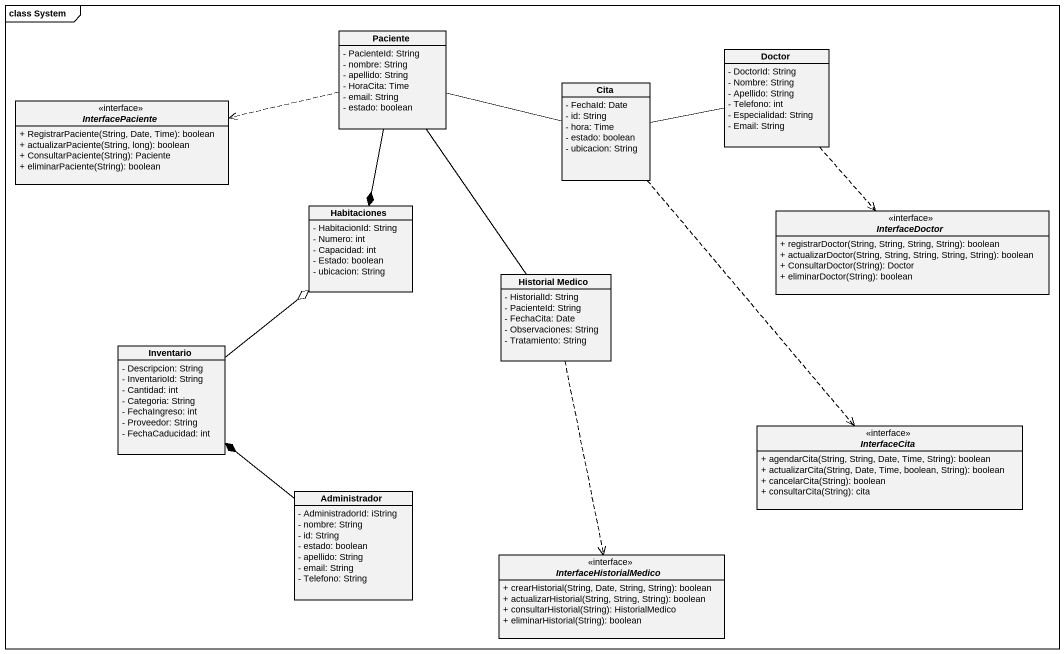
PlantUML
@startuml
mainframe class System
hide circle
hide empty members
skinparam classAttributeIconSize 0
class Paciente {
  - PacienteId: String
  - nombre: String
  - apellido: String
  - HoraCita: Time
  - email: String
  - estado: boolean
}
class Doctor {
  - DoctorId: String
  - Nombre: String
  - Apellido: String
  - Telefono: int
  - Especialidad: String
  - Email: String
}
interface InterfacePaciente {
  + RegistrarPaciente(String, Date, Time): boolean
  + actualizarPaciente(String, long): boolean
  + ConsultarPaciente(String): Paciente
  + eliminarPaciente(String): boolean
}
class Cita {
  - FechaId: Date
  - id: String
  - hora: Time
  - estado: boolean
  - ubicacion: String
}
class Habitaciones {
  - HabitacionId: String
  - Numero: int
  - Capacidad: int
  - Estado: boolean
  - ubicacion: String
}
interface InterfaceDoctor {
  + registrarDoctor(String, String, String, String): boolean
  + actualizarDoctor(String, String, String, String, String): boolean
  + ConsultarDoctor(String): Doctor
  + eliminarDoctor(String): boolean
}
class "Historial Medico" as Historial_Medico {
  - HistorialId: String
  - PacienteId: String
  - FechaCita: Date
  - Observaciones: String
  - Tratamiento: String
}
class Inventario {
  - Descripcion: String
  - InventarioId: String
  - Cantidad: int
  - Categoria: String
  - FechaIngreso: int
  - Proveedor: String
  - FechaCaducidad: int
}
interface InterfaceCita {
  + agendarCita(String, String, Date, Time, String): boolean
  + actualizarCita(String, Date, Time, boolean, String): boolean
  + cancelarCita(String): boolean
  + consultarCita(String): cita
}
class Administrador {
  - AdministradorId: iString
  - nombre: String
  - id: String
  - estado: boolean
  - apellido: String
  - email: String
  - Telefono: String
}
interface InterfaceHistorialMedico {
  + crearHistorial(String, Date, String, String): boolean
  + actualizarHistorial(String, String, String): boolean
  + consultarHistorial(String): HistorialMedico
  + eliminarHistorial(String): boolean
}
Paciente .left.> InterfacePaciente
Paciente -right- Cita
Paciente --* Habitaciones
Paciente -- Historial_Medico
Doctor -left- Cita
Doctor ..> InterfaceDoctor
Cita ..> InterfaceCita
Historial_Medico ..> InterfaceHistorialMedico
Inventario -up-o Habitaciones
Administrador -up-* Inventario
@enduml
